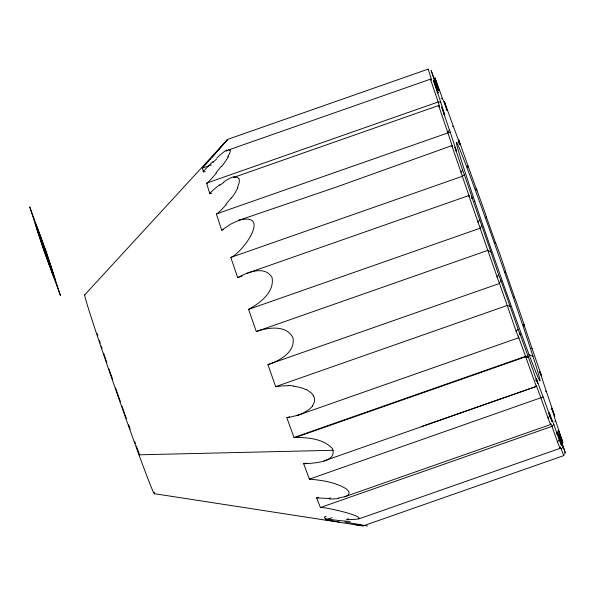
<?xml version="1.0" encoding="UTF-8"?>
<svg xmlns="http://www.w3.org/2000/svg" width="595" height="595" viewBox="0 0 595 595"><rect width="100%" height="100%" fill="white"/><g stroke="black" fill="none" stroke-linecap="round" stroke-linejoin="round"><path stroke-width="0.89" d="M226.107 151.197L228.302 150.029L430.482 79.157L438.136 101.983A187.291 3.748 70.7 0 0 439.564 106.646M523.503 325.948L523.92 324.543A184.948 3.696 70.7 0 1 532.071 348.551L541.591 376.092L539.844 371.771L539.457 373.251M548.865 414.351L549.274 412.923L552.004 421.587L543.153 396.954A184.948 3.696 70.7 0 1 536.303 378.643L535.775 380.622M539.844 371.771A184.948 3.696 70.7 0 1 546.195 391.056L554.793 416.195L551.699 408.207L551.282 409.657M536.303 378.643L537.768 383.515L528.085 356.279A184.948 3.696 70.7 0 1 519.614 332.903L519.264 334.093M469.433 196.595L469.224 196.469A187.291 3.748 70.7 0 1 462.374 176.291L451.836 145.641L452.341 146.712M518.662 335.967L518.505 336.435M557.842 431.591L558.318 430.297A184.948 3.696 70.7 0 1 559.426 435.138L565.25 452.631L559.047 435.867A184.948 3.696 70.7 0 1 557.24 432.387L556.622 434.075M494.445 242.306L495.717 242.961L500.573 256.11L505.505 270.866L504.999 272.369M519.614 332.903L520.149 334.911L510.094 306.336A184.948 3.696 70.7 0 1 500.819 280.186L499.436 283.517L487.818 250.398A187.291 3.748 70.7 0 1 480.135 228.205L468.771 195.554L469.076 196.112M237.435 187.648L238.989 183.349A9.907 5.08 -55.8 0 0 238.84 178.396M229.402 153.726L227.773 156.827M564.536 454.104L565.235 452.639M428.549 69.823L428.184 69.094L431.598 79.849M558.385 437.094L559.047 435.867M558.973 435.964L559.426 435.138M481.779 225.639L480.135 228.205L248.591 309.363A187.291 3.748 70.7 0 0 256.296 331.534L487.833 250.376L490.935 252.012A184.948 3.696 70.7 0 1 481.779 225.639L471.783 196.997L472.49 198.626L471.478 197.927M475.591 189.411L476.796 190.266L476.245 188.265L485.49 214.059L486.316 216.833L485.751 217.763M467.075 166.674L467.856 165.41L458.633 139.654L460.099 144.525L458.864 143.611M312.524 405.887L314.093 402.77A10.167 8.211 41.7 0 0 313.632 395.943M428.177 69.102L227.684 139.371L202.493 168.028A187.291 3.748 70.7 0 0 203.43 172.096L205.178 171.479M231.224 197.808L225.944 204.316M221.28 166.273L215.985 172.818M84.676 294.912L227.669 139.379M452.163 145.775A187.291 3.748 70.7 0 1 447.901 132.797L447.678 132.187L449.456 130.067L441.639 106.981L444.71 114.961L443.491 114.084M460.872 172.297L462.65 170.177L454.818 147.077L456.558 151.398L455.532 150.639M477.822 222.203L479.6 220.083M496.87 277.032L498.647 274.912L490.935 252.012M518.55 337.097L518.714 337.893L516.148 331.408L517.925 329.288M550.449 423.93L550.568 424.57L548.01 418.092L549.787 415.972M559.917 447.745L560.036 448.392L557.478 441.906L559.255 439.787L553.826 424.376A184.948 3.696 70.7 0 1 549.274 412.923M563.681 454.982L563.8 455.621L561.241 449.136L563.019 447.024M217.242 151.294L227.58 139.475M215.911 152.789L216.357 152.29M215.018 153.793L211.842 157.355M209.99 159.415L210.459 158.895M207.655 162.004L208.592 160.962M205.297 164.592L206.71 163.037M553.826 424.376L551.974 426.377L320.43 507.528A187.291 3.748 70.7 0 1 316.607 497.896L318.362 497.286M554.852 421.677L555.618 420.896A184.948 3.696 70.7 0 0 551.699 408.207M212.98 162.413L216.751 158.843M462.65 170.177L464.338 174.618L462.374 176.291L230.83 257.442A187.291 3.748 70.7 0 0 237.688 277.627L242.068 276.087M467.856 165.41L468.317 166.89L467.64 167.478M456.558 151.398A184.948 3.696 70.7 0 1 450.214 132.112L216.357 213.947A187.291 3.748 70.7 0 0 221.697 230.168L230.562 224.196L239.123 220.195M219.815 185.32L223.817 182.427M347.502 495.404L348.789 494.006A9.237 4.477 16.6 0 0 347.785 490.273L346.714 489.313A12.696 6.188 16.4 0 0 345.472 488.383C334.628 482.01 321.754 480.239 309.422 479.139A187.291 3.748 70.7 0 1 303.666 463.743L305.421 463.133M230.83 257.442C241.778 253.507 271.96 212.326 239.391 220.098M237.688 277.627C247.252 272.332 265.072 265.072 272.064 277.62C274.637 292.294 259.911 303.197 248.591 309.363M348.425 518.803L346.677 519.413C383.574 520.618 325.993 506.65 320.43 507.528M543.153 396.954L309.422 479.139M545.407 391.354L546.195 391.056M298.705 415.005L301.985 413.711A52.338 42.096 36.6 0 0 305.116 412.134M256.296 331.534L256.869 331.326M451.828 145.641L336.249 187.105L238.588 220.381M518.714 337.759L296.444 415.749M202.493 168.028L211.27 164.949M233.597 177.451L438.634 105.531L439.251 106.877M211.642 193.189L209.894 193.806A187.291 3.748 70.7 0 1 206.599 183.141L438.136 101.983L440.791 102.273A184.948 3.696 70.7 0 0 444.71 114.961M221.697 230.168L223.452 229.551M246.546 273.455L468.771 195.576M510.094 306.336L507.245 305.458L275.701 386.616A187.291 3.748 70.7 0 1 267.906 364.623L499.45 283.473A187.291 3.748 70.7 0 0 507.245 305.458L516.148 331.408M289.512 416.902L286.887 417.824A187.291 3.748 70.7 0 0 294.012 437.474C307.154 437.459 322.78 438.299 332.337 448.518C338.183 462.836 311.721 463.207 303.666 463.743M294.012 437.474L525.549 356.323L528.085 356.279M295.603 437.429L525.697 356.777L528.553 357.759M305.272 463.721L307.02 463.111M421.193 426.682L536.348 386.415L323.836 460.976M330.686 497.881L328.931 498.498L316.607 497.896M338.347 498.03L344.713 496.728L550.553 424.555M326.194 516.326L324.446 516.936A187.291 3.748 70.7 0 0 325.963 519.866L339.247 521.979M325.963 519.866L332.107 517.71M358.525 519.019L560.051 448.362M361.277 525.66L363.136 525.906L563.822 455.591M257.442 331.125C268.672 327.339 286.879 324.892 293.023 337.96C295.484 352.255 279.315 360.957 267.906 364.623M460.099 144.525A184.948 3.696 70.7 0 0 453.249 126.214L452.438 126.43M228.614 149.918L229.99 150.014M234.051 177.34L236.981 177.25L238.766 178.478M138.985 454.811L333.274 450.289M288.203 385.523L293.38 385.85M531.156 348.469L532.071 348.551M361.143 525.638L360.585 525.549M154.432 493.694L361.775 525.735M445.915 109.391L447.135 110.246A184.948 3.696 70.7 0 0 442.583 98.792L441.163 98.554M360.295 525.504L359.678 525.4M358.688 525.244L353.861 524.433M357.952 524.611L357.238 524.463M360.235 525.102L361.351 525.355M362.719 525.683L363.307 525.876M458.053 142.131L459.481 142.621M528.717 354.784L533.001 356.256M513.597 297.113L514.63 297.53L515.865 300.572L524.649 326.186L523.92 324.543M436.938 92.151L438.091 92.872A184.948 3.696 70.7 0 1 436.983 88.03L435.897 87.606M436.477 86.907L437.362 87.301A184.948 3.696 70.7 0 1 439.17 90.782L437.6 89.86M306.284 389.435L310.925 392.626A11.149 8.999 42.1 0 1 312.36 394.202L313.498 395.972M430.482 79.157L430.951 80.124M450.214 132.112L449.456 130.067M498.647 274.912L500.819 280.186M559.255 439.787L561.487 445.402L557.24 432.387M447.678 132.187L438.627 105.546M561.241 449.136L560.378 446.786M557.478 441.906L551.974 426.377A187.291 3.748 70.7 0 1 550.799 423.447M548.01 418.092L540.967 397.988A187.291 3.748 70.7 0 1 536.355 385.679M440.791 102.273L433.465 80.593L438.091 92.872M555.618 420.896L562.944 442.576L558.318 430.297M436.983 88.03L431.167 70.53L437.362 87.301M439.17 90.782L434.945 77.767L442.583 98.792M447.135 110.246L444.391 101.581L453.249 126.214M536.199 385.813L536.333 386.497L525.549 356.323A187.291 3.748 70.7 0 1 518.423 336.666M472.49 198.626A184.948 3.696 70.7 0 1 464.338 174.618M468.317 166.89A184.948 3.696 70.7 0 1 476.796 190.266M486.316 216.833A184.948 3.696 70.7 0 1 495.583 242.983M505.467 271.156A184.948 3.696 70.7 0 1 514.63 297.53M154.224 492.132A105.352 2.105 70.7 0 1 119.759 401.231A105.352 2.105 70.7 0 1 84.84 294.956M298.616 414.864A73.899 58.637 33.8 0 1 286.797 417.586M312.635 405.976A34.094 27.482 37.5 0 1 304.99 411.948M293.439 386.319A36.183 29.572 42.4 0 1 306.217 389.666M275.768 386.802A73.654 62.088 46.1 0 1 288.233 385.738M226.189 204.673A73.869 43.286 -55.9 0 1 216.498 214.349M237.918 187.722A33.64 18.512 -55.3 0 1 231.47 198.046M223.809 181.914A35.663 18.043 -54.9 0 1 234.289 176.618M209.723 193.234A73.847 34.465 -52.3 0 1 219.8 184.643M216.335 173.152A73.884 26.284 -50.1 0 1 206.763 183.639M228.487 156.589A33.647 10.561 -50.1 0 1 221.69 166.436M230.079 149.91A10.078 2.774 -51 0 1 229.417 153.718M216.907 157.883A35.655 9.416 -50.3 0 1 226.792 149.843M203.274 171.39A73.869 15.827 -48.5 0 1 213.189 161.357M338.83 498.476A55.521 25.429 13.9 0 1 329.273 498.982M350.224 521.428A66.149 13.64 10.2 0 1 325.13 518.699M139.624 454.788A83.114 1.659 70.7 0 1 136.352 446.019M135.429 443.535A83.114 1.659 70.7 0 1 134.604 441.274M130.164 429.084A83.114 1.659 70.7 0 1 128.594 424.741M126.393 418.605A83.114 1.659 70.7 0 1 121.863 405.872M120.435 401.811A83.114 1.659 70.7 0 1 115.564 387.91M112.745 379.803A83.114 1.659 70.7 0 1 108.93 368.736M106.81 362.511A83.114 1.659 70.7 0 1 103.664 353.222M102.065 348.454A83.114 1.659 70.7 0 1 101.299 346.164M100.265 343.062A83.114 1.659 70.7 0 1 99.425 340.504M97.855 335.714A83.114 1.659 70.7 0 1 97.134 333.483M344.877 521.994A49.363 1.852 9 0 1 367.502 526.054M347.569 495.434A20.081 9.691 16 0 1 344.765 496.765M29.765 207.038L43.539 249.625A330.485 6.612 70.7 0 1 59.864 294.034L60.459 295.574L46.678 252.972A330.485 6.612 70.7 0 1 30.352 208.57L29.78 207.075M39.962 237.911A25.756 0.513 70.7 0 0 53.572 275.559A25.756 0.513 70.7 0 0 41.784 240.425A25.756 0.513 70.7 0 0 39.962 237.911M39.054 235.538A30.315 0.61 70.7 0 0 55.075 279.858A30.315 0.61 70.7 0 0 41.196 238.498A30.315 0.61 70.7 0 0 39.054 235.538M474.87 201.593A126.423 2.529 70.7 0 0 539.992 380.897A126.423 2.529 70.7 0 0 479.748 202.27A126.423 2.529 70.7 0 0 474.87 201.593"/></g></svg>
